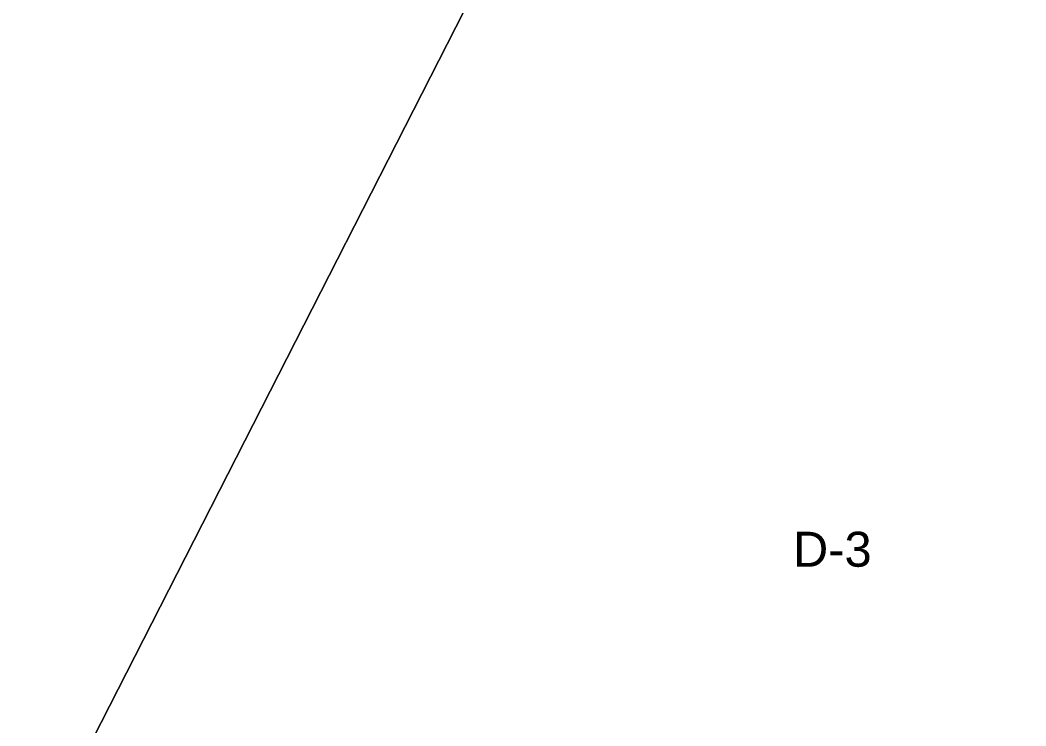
# Model space of a CAD drawing. Header units: metres. Extents: x 662613 to 666742, y 2728069 to 2732733.
# Drawn here: x 664656.8 to 664708.5, y 2730553.7 to 2730590 of the extents above; entities that cross this region are included whole.
import ezdxf
from ezdxf.enums import TextEntityAlignment as Align

# ---------------------------------------------------------------- set-up
doc = ezdxf.new("R2010")
doc.units = ezdxf.units.M
doc.header["$MEASUREMENT"] = 0
doc.layers.add('DQ_PLOT_ID', color=252, linetype='Continuous', lineweight=18)
doc.layers.add('Xref_DQ_MasterPlan_2024$0$DQ_PLOTS', color=252, linetype='Continuous', lineweight=15)
doc.styles.add('DQ_Plot_ID', font='arial.ttf')

# ---------------------------------------------------------------- blocks, each defined once
blk = doc.blocks.new('Xref_DQ_MasterPlan_2024')
at = {"layer": 'Xref_DQ_MasterPlan_2024$0$DQ_PLOTS'}
for points in [[(664629.558, 2730550.638), (664600.519, 2730565.371), (664635.198, 2730632.489), (664638.588, 2730630.759), (664640.399, 2730629.837), (664642.52, 2730628.758), (664647.402, 2730626.257), (664648.724, 2730625.58), (664654.351, 2730622.729), (664666.551, 2730616.553), (664668.507, 2730615.523), (664672.562, 2730613.471), (664672.618, 2730613.443), (664679.84, 2730609.752), (664687.449, 2730605.859), (664687.449, 2730605.859), (664687.433, 2730605.827), (664659.621, 2730551.284)], [(664659.621, 2730551.284), (664687.433, 2730605.827), (664687.449, 2730605.859), (664688.272, 2730605.437), (664693.81, 2730602.611), (664696.842, 2730601.05), (664697.222, 2730600.869), (664701.152, 2730598.845), (664703.059, 2730597.859), (664710.029, 2730594.28)]]:
    blk.add_lwpolyline(points, dxfattribs=at)

msp = doc.modelspace()

# ---------------------------------------------------------------- block references
msp.add_blockref('Xref_DQ_MasterPlan_2024', (0, 0))

# ---------------------------------------------------------------- texts
at = {"layer": 'DQ_PLOT_ID', "style": 'DQ_Plot_ID'}
msp.add_text('D-3', height=1.8, dxfattribs=at).set_placement((664698.546, 2730561.861), align=Align.CENTER)

doc.saveas('drawing.dxf')
